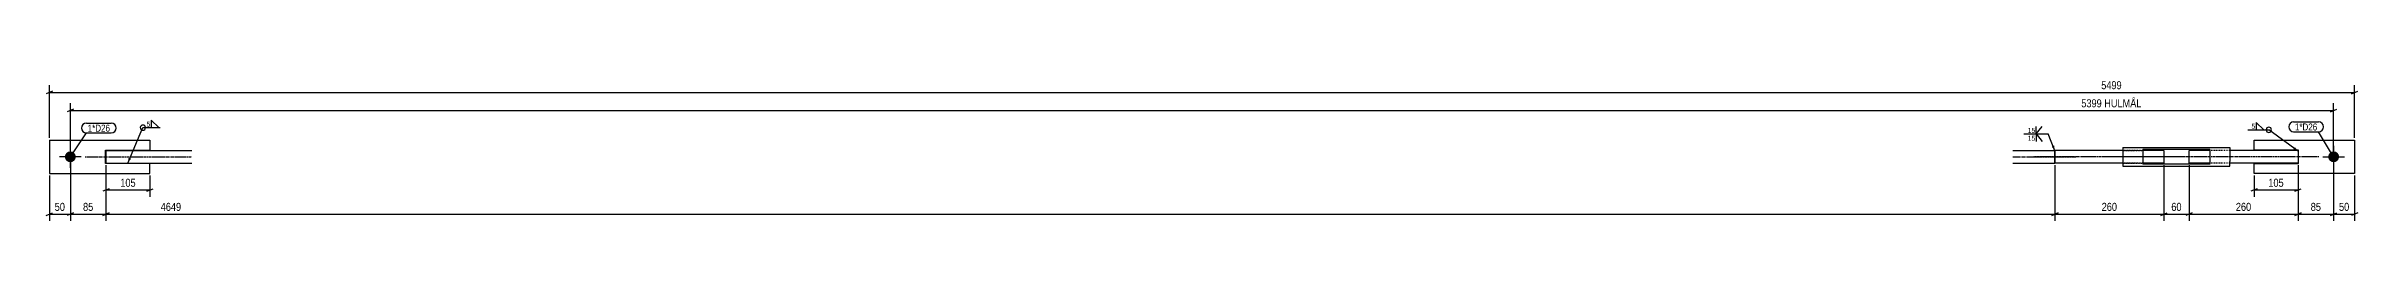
# Model space of a CAD drawing. Header units: millimetres. Extents: x 12 to 17295, y -28 to 350.
# Drawn here: x 11781 to 17295, y 12 to 350 of the extents above; entities that cross this region are included whole.
import ezdxf

# ---------------------------------------------------------------- set-up
doc = ezdxf.new("R2010")
doc.units = ezdxf.units.MM
doc.linetypes.add('DXK_LINE_DOT2', pattern=[3.9198, 1.9599, -1.9599])
doc.linetypes.add('DXK_LINE_DOT3', pattern=[5.9187, 2.979, -0.9799, 0.9799, -0.9799])
for name, color, linetype in [('MÅLSÆTNING', 7, 'Continuous'), ('STÅL', 7, 'Continuous'), ('TEKST', 7, 'Continuous')]:
    doc.layers.add(name, color=color, linetype=linetype)
doc.styles.add('Arial Narrow', font='ARIALN.TTF', dxfattribs={"height": 0.2})

msp = doc.modelspace()

# ---------------------------------------------------------------- hatches: boundary and pattern name
at = {"layer": 'STÅL', "linetype": 'Continuous'}
for points in [[(11838.5, 152, -1), (11838.5, 178, -1)], [(17237.3, 178, -1), (17237.3, 152, -1)]]:
    msp.add_hatch(color=96, dxfattribs=at).paths.add_polyline_path(points)
at = {"layer": 'TEKST', "linetype": 'Continuous'}
for points in [[(16570.7, 191.7), (16572.3, 178.9), (16564.8, 189.4)], [(17145, 187.8), (17153.3, 177.9), (17141.4, 182.8)], [(11983.3, 160.2), (11975.5, 150), (11977.5, 162.7)]]:
    msp.add_hatch(color=3, dxfattribs=at).paths.add_polyline_path(points)

# ---------------------------------------------------------------- linework, layer by layer
at = {"layer": 'MÅLSÆTNING', "color": 7, "linetype": 'Continuous'}
for p, q in [((11788.5, 210), (11788.5, 336.5)), ((17287.3, 210), (17287.3, 336.5)), ((11796, 321.7), (11781, 315.7)), ((11846, 278.6), (11831, 272.6)), ((11838.5, 170), (11838.5, 293.3)), ((17229.8, 272.6), (17244.8, 278.6)), ((17237.3, 170), (17237.3, 293.3)), ((17279.8, 315.7), (17294.8, 321.7)), ((11838.5, 275.6), (17237.3, 275.6)), ((11788.5, 120), (11788.5, 12)), ((11838.5, 160), (11838.5, 12)), ((11923.5, 145), (11923.5, 12)), ((11923.5, 145), (11923.5, 12)), ((16572.3, 145), (16572.3, 12)), ((16572.3, 145), (16572.3, 12)), ((16832.3, 145), (16832.3, 12)), ((16892.3, 145), (16892.3, 12)), ((16892.3, 145), (16892.3, 12)), ((17047.3, 120), (17047.3, 69.7)), ((17152.3, 145), (17152.3, 69.7)), ((17152.3, 145), (17152.3, 12)), ((17237.3, 160), (17237.3, 12)), ((17287.3, 120), (17287.3, 12)), ((17054.8, 88.7), (17039.8, 82.7)), ((17047.3, 85.7), (17152.3, 85.7)), ((17144.8, 82.7), (17159.8, 88.7)), ((11781, 25), (11796, 31)), ((11846, 31), (11831, 25)), ((11838.5, 28), (11923.5, 28)), ((11931, 31), (11916, 25)), ((11916, 25), (11931, 31)), ((11923.5, 28), (16572.3, 28)), ((16564.8, 25), (16579.8, 31)), ((16579.8, 31), (16564.8, 25)), ((16824.8, 25), (16839.8, 31)), ((16832.3, 28), (16892.3, 28)), ((16899.8, 31), (16884.8, 25)), ((16899.8, 31), (16884.8, 25)), ((17159.8, 31), (17144.8, 25)), ((17152.3, 28), (17237.3, 28)), ((17229.8, 25), (17244.8, 31)), ((17294.8, 31), (17279.8, 25))]:
    msp.add_line(p, q, dxfattribs=at)
at = {"layer": 'STÅL', "color": 2, "linetype": 'Continuous'}
for p, q in [((11788.5, 205), (11788.5, 125)), ((11788.5, 205), (12028.5, 205)), ((11922.5, 149), (11922.5, 181)), ((11922.5, 181), (12028.5, 181)), ((11923.5, 180), (12128.5, 180)), ((11923.5, 180), (11923.5, 157.5)), ((12028.5, 205), (12028.5, 181)), ((16472.3, 180), (16572.3, 180)), ((16734.8, 180), (16572.3, 180)), ((16572.3, 150), (16572.3, 180)), ((16572.3, 180), (16572.3, 177.9)), ((16572.3, 177.9), (16572.3, 150)), ((16734.8, 187.5), (16989.8, 187.5)), ((16734.8, 187.5), (16734.8, 142.5)), ((16782.3, 182.5), (16782.3, 153.7)), ((16942.3, 182.5), (16782.3, 182.5)), ((16832.3, 180), (16782.3, 180)), ((16832.3, 180), (16832.3, 157.5)), ((16942.3, 180), (16892.3, 180)), ((16892.3, 150), (16892.3, 180)), ((16942.3, 182.5), (16942.3, 147.5)), ((16989.8, 187.5), (16989.8, 153.7)), ((17152.3, 180), (16989.8, 180)), ((17047.3, 181), (17047.3, 205)), ((17047.3, 205), (17287.3, 205)), ((17153.3, 181), (17047.3, 181)), ((17152.3, 180), (17152.3, 150)), ((17153.3, 149), (17153.3, 181)), ((17287.3, 205), (17287.3, 125)), ((11788.5, 125), (12028.5, 125)), ((12028.5, 149), (11922.5, 149)), ((11923.5, 157.5), (11923.5, 150)), ((11923.5, 150), (12128.5, 150)), ((12028.5, 125), (12028.5, 149)), ((16472.3, 150), (16572.3, 150)), ((16734.8, 150), (16572.3, 150)), ((16734.8, 142.5), (16989.8, 142.5)), ((16782.3, 153.7), (16782.3, 147.5)), ((16832.3, 150), (16782.3, 150)), ((16942.3, 147.5), (16782.3, 147.5)), ((16832.3, 157.5), (16832.3, 150)), ((16942.3, 150), (16892.3, 150)), ((16989.8, 142.5), (16989.8, 153.7)), ((17152.3, 150), (16989.8, 150)), ((17047.3, 125), (17047.3, 149)), ((17047.3, 149), (17153.3, 149)), ((17287.3, 125), (17047.3, 125))]:
    msp.add_line(p, q, dxfattribs=at)
at = {"layer": 'STÅL', "color": 96, "linetype": 'Continuous'}
for p, q in [((11838.5, 139), (11838.5, 191)), ((17237.3, 191), (17237.3, 139)), ((11864.5, 165), (11812.5, 165)), ((17211.3, 165), (17263.3, 165))]:
    msp.add_line(p, q, dxfattribs=at)
at = {"layer": 'STÅL', "color": 7, "linetype": 'DXK_LINE_DOT2'}
for p, q in [((16782.3, 180), (16734.8, 180)), ((16734.8, 180), (16782.3, 180)), ((16989.8, 180), (16942.3, 180)), ((16782.3, 150), (16734.8, 150)), ((16734.8, 150), (16782.3, 150)), ((16989.8, 150), (16942.3, 150))]:
    msp.add_line(p, q, dxfattribs=at)
at = {"layer": 'STÅL', "color": 7, "linetype": 'DXK_LINE_DOT3'}
for p, q in [((11873.5, 165), (12128.5, 165)), ((16472.3, 165), (16622.3, 165)), ((16882.3, 165), (16522.3, 165)), ((16842.3, 165), (16684.8, 165)), ((17202.3, 165), (16842.3, 165))]:
    msp.add_line(p, q, dxfattribs=at)
at = {"layer": 'TEKST', "color": 3, "linetype": 'Continuous'}
for p, q in [((17153.3, 177.9), (17082.7, 229.4)), ((16572.3, 178.9), (16556.3, 219.7))]:
    msp.add_line(p, q, dxfattribs=at)
msp.add_arc((17082.7, 229.4), 6.25, 270, 90, dxfattribs=at)

# ---------------------------------------------------------------- wipeouts: each hides what was drawn before it
at = {"color": 0}
msp.add_wipeout([(16523.6, 221.2), (16523.6, 235.7), (16506.4, 235.7), (16506.4, 221.2)], dxfattribs=at).dxf.layer = 'TEKST'

# ---------------------------------------------------------------- next in the draw order: linework, layer by layer
at = {"layer": 'TEKST', "color": 3, "linetype": 'Continuous'}
for q in [(16542.2, 237.5), (16528, 237.5)]:
    msp.add_line((16528, 219.7), q, dxfattribs=at)

# ---------------------------------------------------------------- next in the draw order: wipeouts: each hides what was drawn before it
at = {"color": 0}
for points, layer in [([(16783.2, 279.3), (16783.2, 307.3), (16631.4, 307.3), (16631.4, 279.3)], 'MÅLSÆTNING'), ([(17122.1, 89.4), (17122.1, 117.4), (17077.5, 117.4), (17077.5, 89.4)], 'MÅLSÆTNING'), ([(11897.2, 31.8), (11897.2, 59.8), (11864.8, 59.8), (11864.8, 31.8)], 'MÅLSÆTNING'), ([(12106.9, 31.8), (12106.9, 59.8), (12050.1, 59.8), (12050.1, 31.8)], 'MÅLSÆTNING'), ([(17211, 31.8), (17211, 59.8), (17178.6, 59.8), (17178.6, 31.8)], 'MÅLSÆTNING'), ([(11933.2, 225), (11933.2, 242.5), (11879.9, 242.5), (11879.9, 225)], 'TEKST'), ([(12028.9, 236.1), (12028.9, 250.6), (12019.3, 250.6), (12019.3, 236.1)], 'TEKST'), ([(17049.9, 230.9), (17049.9, 245.4), (17040.3, 245.4), (17040.3, 230.9)], 'TEKST'), ([(17198.2, 227.9), (17198.2, 245.4), (17144.9, 245.4), (17144.9, 227.9)], 'TEKST')]:
    msp.add_wipeout(points, dxfattribs=at).dxf.layer = layer

# ---------------------------------------------------------------- next in the draw order: linework, layer by layer
at = {"layer": 'MÅLSÆTNING', "color": 7, "linetype": 'Continuous'}
for p, q in [((11788.5, 318.7), (17287.3, 318.7)), ((11838.5, 160), (11838.5, 12)), ((11923.5, 145), (11923.5, 69.7)), ((12028.5, 120), (12028.5, 69.7)), ((17152.3, 145), (17152.3, 12)), ((17237.3, 160), (17237.3, 12)), ((11931, 88.7), (11916, 82.7)), ((11923.5, 85.7), (12028.5, 85.7)), ((12021, 82.7), (12036, 88.7)), ((11788.5, 28), (11838.5, 28)), ((11846, 31), (11831, 25)), ((16892.3, 28), (17152.3, 28)), ((17144.8, 25), (17159.8, 31)), ((17229.8, 25), (17244.8, 31)), ((17237.3, 28), (17287.3, 28))]:
    msp.add_line(p, q, dxfattribs=at)
at = {"layer": 'TEKST', "color": 3, "linetype": 'Continuous'}
for p, q in [((11975.5, 150), (12011.5, 234.6)), ((12011.5, 234.6), (12052.9, 234.6)), ((12049.3, 234.6), (12031.5, 252.5)), ((12031.5, 252.5), (12031.5, 234.6)), ((12031.5, 234.6), (12049.3, 234.6)), ((17032.6, 229.4), (17082.7, 229.4)), ((17070.4, 229.4), (17052.5, 247.3)), ((17052.5, 247.3), (17052.5, 229.4)), ((17052.5, 229.4), (17070.4, 229.4))]:
    msp.add_line(p, q, dxfattribs=at)
for centre, start, end in [((12011.5, 234.6), 90, 270), ((12011.5, 234.6), 270, 90), ((17082.7, 229.4), 90, 270)]:
    msp.add_arc(centre, 6.25, start, end, dxfattribs=at)

# ---------------------------------------------------------------- next in the draw order: texts
at = {"layer": 'MÅLSÆTNING', "color": 3, "style": 'Arial Narrow'}
for s, height, p in [('5399 HULMÅL', 19.089, (16635.4, 283.3)), ('105', 19.09, (17081.5, 93.4)), ('85', 19.09, (11868.8, 35.8)), ('4649', 19.09, (12054.1, 35.8)), ('85', 19.09, (17182.6, 35.8))]:
    msp.add_text(s, height=height, dxfattribs=at).set_placement(p)
at = {"layer": 'TEKST', "color": 3, "style": 'Arial Narrow'}
for p in [(12020.3, 237.1), (17041.3, 231.9)]:
    msp.add_text('5', height=11.9, dxfattribs=at).set_placement(p)

# ---------------------------------------------------------------- next in the draw order: wipeouts: each hides what was drawn before it
at = {"color": 0}
for points in [[(11933.2, 225), (11933.2, 242.5), (11879.9, 242.5), (11879.9, 225)], [(17198.2, 227.9), (17198.2, 245.4), (17144.9, 245.4), (17144.9, 227.9)]]:
    msp.add_wipeout(points, dxfattribs=at).dxf.layer = 'TEKST'
at = {"color": 0, "linetype": 'Continuous'}
msp.add_wipeout([(16523.6, 202.4), (16523.6, 216.9), (16506.4, 216.9), (16506.4, 202.4)], dxfattribs=at).dxf.layer = 'TEKST'

# ---------------------------------------------------------------- next in the draw order: linework, layer by layer
at = {"layer": 'TEKST', "color": 7, "linetype": 'Continuous'}
for p, q in [((11838.5, 165), (11876.9, 222)), ((11876.9, 245.5), (11936.2, 245.5)), ((11876.9, 222), (11936.2, 222)), ((17141.9, 248.4), (17201.2, 248.4)), ((17141.9, 224.9), (17201.2, 224.9)), ((17237.3, 165), (17201.2, 224.9))]:
    msp.add_line(p, q, dxfattribs=at)
at = {"layer": 'TEKST', "color": 3, "linetype": 'Continuous'}
for p, q in [((16498.6, 219.7), (16556.3, 219.7)), ((16528, 219.7), (16542.2, 201.8)), ((16528, 219.7), (16528, 201.8))]:
    msp.add_line(p, q, dxfattribs=at)
at = {"layer": 'TEKST', "color": 7, "linetype": 'Continuous'}
for centre, radius, start, end in [((11876.9, 233.7), 11.7, 90, 270), ((11936.2, 233.7), 11.7, 270, 90), ((17141.9, 236.6), 11.8, 90, 270), ((17201.2, 236.6), 11.8, 270, 90)]:
    msp.add_arc(centre, radius, start, end, dxfattribs=at)

# ---------------------------------------------------------------- next in the draw order: texts
at = {"layer": 'TEKST', "color": 3, "style": 'Arial Narrow'}
for s, height, p in [('1*D26', 16.7, (11879.9, 225)), ('15', 11.93, (16507.4, 222.2)), ('1*D26', 16.7, (17144.9, 227.9))]:
    msp.add_text(s, height=height, dxfattribs=at).set_placement(p)
at = {"layer": 'TEKST', "color": 3, "linetype": 'Continuous', "style": 'Arial Narrow'}
msp.add_text('15', height=11.93, dxfattribs=at).set_placement((16507.4, 203.4))

# ---------------------------------------------------------------- next in the draw order: wipeouts: each hides what was drawn before it
at = {"color": 0}
for points in [[(16735.7, 322.5), (16735.7, 350.5), (16678.9, 350.5), (16678.9, 322.5)], [(11998.3, 89.4), (11998.3, 117.4), (11953.7, 117.4), (11953.7, 89.4)], [(11829.7, 31.8), (11829.7, 59.8), (11797.3, 59.8), (11797.3, 31.8)], [(16878.5, 31.8), (16878.5, 59.8), (16846.1, 59.8), (16846.1, 31.8)], [(17044.6, 31.8), (17044.6, 59.8), (17000, 59.8), (17000, 31.8)], [(17278.5, 31.8), (17278.5, 59.8), (17246.1, 59.8), (17246.1, 31.8)]]:
    msp.add_wipeout(points, dxfattribs=at).dxf.layer = 'MÅLSÆTNING'

# ---------------------------------------------------------------- next in the draw order: linework, layer by layer
at = {"layer": 'MÅLSÆTNING', "color": 7, "linetype": 'Continuous'}
for p, q in [((16832.3, 145), (16832.3, 12)), ((16572.3, 28), (16832.3, 28)), ((16824.8, 25), (16839.8, 31))]:
    msp.add_line(p, q, dxfattribs=at)

# ---------------------------------------------------------------- next in the draw order: texts
at = {"layer": 'MÅLSÆTNING', "color": 3, "style": 'Arial Narrow'}
for s, p in [('5499', (16682.9, 326.5)), ('105', (11957.7, 93.4)), ('50', (11801.3, 35.8)), ('60', (16850.1, 35.8)), ('260', (17004, 35.8)), ('50', (17250.1, 35.8))]:
    msp.add_text(s, height=19.09, dxfattribs=at).set_placement(p)

# ---------------------------------------------------------------- next in the draw order: wipeouts: each hides what was drawn before it
at = {"color": 0}
msp.add_wipeout([(16724.6, 31.8), (16724.6, 59.8), (16680, 59.8), (16680, 31.8)], dxfattribs=at).dxf.layer = 'MÅLSÆTNING'

# ---------------------------------------------------------------- next in the draw order: texts
at = {"layer": 'MÅLSÆTNING', "color": 3, "style": 'Arial Narrow'}
msp.add_text('260', height=19.09, dxfattribs=at).set_placement((16684, 35.8))

doc.saveas('drawing.dxf')
